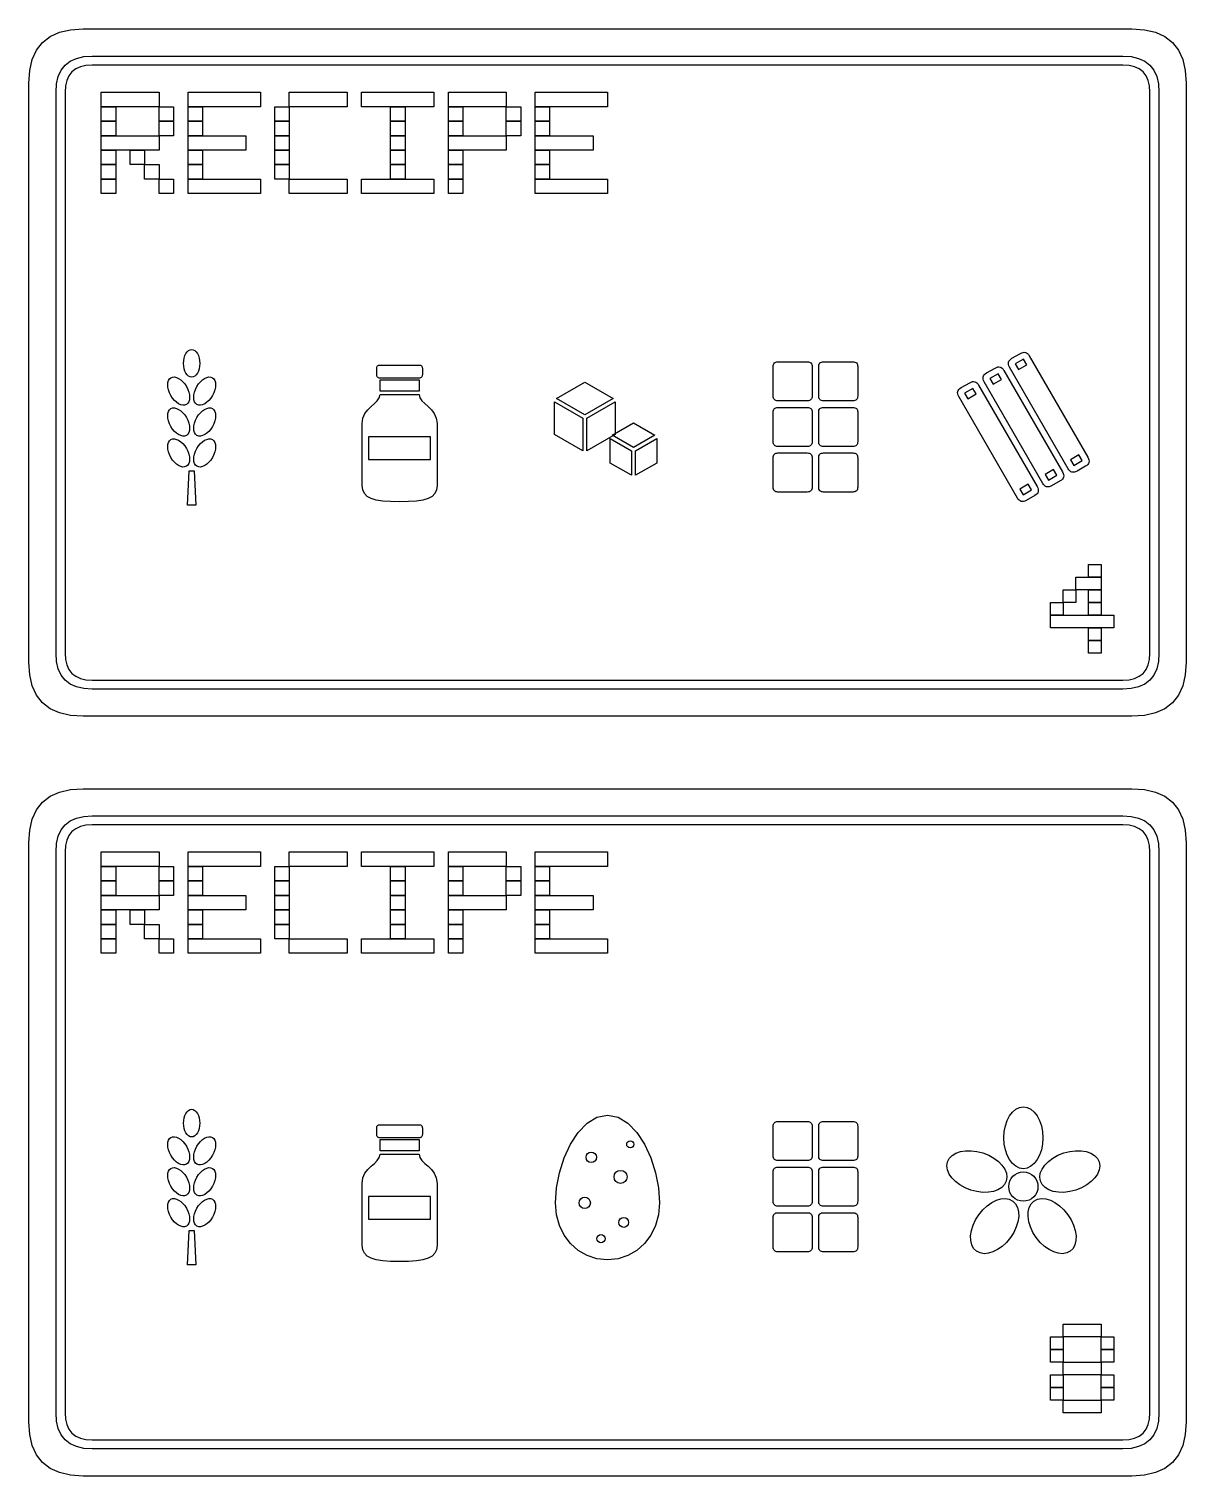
# Model space of a CAD drawing. Extents: x 4 to 272, y 4 to 252.
# Drawn here: x 208 to 272, y 172 to 252 of the extents above; entities that cross this region are included whole.
import ezdxf

# ---------------------------------------------------------------- set-up
doc = ezdxf.new("R2010")
doc.units = 0
doc.layers.add('CUT', color=1, linetype='CONTINUOUS')
doc.layers.add('RASTER', color=7, linetype='CONTINUOUS')

msp = doc.modelspace()

# ---------------------------------------------------------------- linework, layer by layer
at = {"layer": 'CUT'}
for points in [[(208, 249), (208.047, 249.703), (208.188, 250.313), (208.422, 250.828), (208.75, 251.25), (209.172, 251.578), (209.688, 251.813), (210.297, 251.953), (211, 252), (269, 252), (269.703, 251.953), (270.313, 251.813), (270.828, 251.578), (271.25, 251.25), (271.578, 250.828), (271.813, 250.313), (271.953, 249.703), (272, 249), (272, 217), (271.953, 216.297), (271.813, 215.688), (271.578, 215.172), (271.25, 214.75), (270.828, 214.422), (270.313, 214.188), (269.703, 214.047), (269, 214), (211, 214), (210.297, 214.047), (209.688, 214.188), (209.172, 214.422), (208.75, 214.75), (208.422, 215.172), (208.188, 215.688), (208.047, 216.297), (208, 217)], [(208, 207), (208.047, 207.703), (208.188, 208.313), (208.422, 208.828), (208.75, 209.25), (209.172, 209.578), (209.688, 209.813), (210.297, 209.953), (211, 210), (269, 210), (269.703, 209.953), (270.313, 209.813), (270.828, 209.578), (271.25, 209.25), (271.578, 208.828), (271.813, 208.313), (271.953, 207.703), (272, 207), (272, 175), (271.953, 174.297), (271.813, 173.688), (271.578, 173.172), (271.25, 172.75), (270.828, 172.422), (270.313, 172.188), (269.703, 172.047), (269, 172), (211, 172), (210.297, 172.047), (209.688, 172.188), (209.172, 172.422), (208.75, 172.75), (208.422, 173.172), (208.188, 173.688), (208.047, 174.297), (208, 175)]]:
    msp.add_lwpolyline(points, close=True, dxfattribs=at)
at = {"layer": 'RASTER'}
for points in [[(209.5, 248.5), (209.531, 248.969), (209.625, 249.375), (209.781, 249.719), (210, 250), (210.281, 250.219), (210.625, 250.375), (211.031, 250.469), (211.5, 250.5), (268.5, 250.5), (268.969, 250.469), (269.375, 250.375), (269.719, 250.219), (270, 250), (270.219, 249.719), (270.375, 249.375), (270.469, 248.969), (270.5, 248.5), (270.5, 217.5), (270.469, 217.031), (270.375, 216.625), (270.219, 216.281), (270, 216), (269.719, 215.781), (269.375, 215.625), (268.969, 215.531), (268.5, 215.5), (211.5, 215.5), (211.031, 215.531), (210.625, 215.625), (210.281, 215.781), (210, 216), (209.781, 216.281), (209.625, 216.625), (209.531, 217.031), (209.5, 217.5)], [(210, 248.5), (210, 217.5), (210.023, 217.148), (210.094, 216.844), (210.211, 216.586), (210.375, 216.375), (210.586, 216.211), (210.844, 216.094), (211.148, 216.023), (211.5, 216), (268.5, 216), (268.852, 216.023), (269.156, 216.094), (269.414, 216.211), (269.625, 216.375), (269.789, 216.586), (269.906, 216.844), (269.977, 217.148), (270, 217.5), (270, 248.5), (269.977, 248.852), (269.906, 249.156), (269.789, 249.414), (269.625, 249.625), (269.414, 249.789), (269.156, 249.906), (268.852, 249.977), (268.5, 250), (211.5, 250), (211.148, 249.977), (210.844, 249.906), (210.586, 249.789), (210.375, 249.625), (210.211, 249.414), (210.094, 249.156), (210.023, 248.852), (210, 248.5)], [(212, 248.5), (215.2, 248.5), (215.2, 247.7), (212, 247.7)], [(216.8, 248.5), (220.8, 248.5), (220.8, 247.7), (216.8, 247.7)], [(222.4, 248.5), (225.6, 248.5), (225.6, 247.7), (222.4, 247.7)], [(226.4, 248.5), (230.4, 248.5), (230.4, 247.7), (226.4, 247.7)], [(231.2, 248.5), (234.4, 248.5), (234.4, 247.7), (231.2, 247.7)], [(236, 248.5), (240, 248.5), (240, 247.7), (236, 247.7)], [(212, 247.7), (212.8, 247.7), (212.8, 246.9), (212, 246.9)], [(215.2, 247.7), (216, 247.7), (216, 246.9), (215.2, 246.9)], [(216.8, 247.7), (217.6, 247.7), (217.6, 246.9), (216.8, 246.9)], [(221.6, 247.7), (222.4, 247.7), (222.4, 246.9), (221.6, 246.9)], [(228, 247.7), (228.8, 247.7), (228.8, 246.9), (228, 246.9)], [(231.2, 247.7), (232, 247.7), (232, 246.9), (231.2, 246.9)], [(234.4, 247.7), (235.2, 247.7), (235.2, 246.9), (234.4, 246.9)], [(236, 247.7), (236.8, 247.7), (236.8, 246.9), (236, 246.9)], [(212, 246.9), (212.8, 246.9), (212.8, 246.1), (212, 246.1)], [(215.2, 246.9), (216, 246.9), (216, 246.1), (215.2, 246.1)], [(216.8, 246.9), (217.6, 246.9), (217.6, 246.1), (216.8, 246.1)], [(221.6, 246.9), (222.4, 246.9), (222.4, 246.1), (221.6, 246.1)], [(228, 246.9), (228.8, 246.9), (228.8, 246.1), (228, 246.1)], [(231.2, 246.9), (232, 246.9), (232, 246.1), (231.2, 246.1)], [(234.4, 246.9), (235.2, 246.9), (235.2, 246.1), (234.4, 246.1)], [(236, 246.9), (236.8, 246.9), (236.8, 246.1), (236, 246.1)], [(212, 246.1), (215.2, 246.1), (215.2, 245.3), (212, 245.3)], [(216.8, 246.1), (220, 246.1), (220, 245.3), (216.8, 245.3)], [(221.6, 246.1), (222.4, 246.1), (222.4, 245.3), (221.6, 245.3)], [(228, 246.1), (228.8, 246.1), (228.8, 245.3), (228, 245.3)], [(231.2, 246.1), (234.4, 246.1), (234.4, 245.3), (231.2, 245.3)], [(236, 246.1), (239.2, 246.1), (239.2, 245.3), (236, 245.3)], [(212, 245.3), (212.8, 245.3), (212.8, 244.5), (212, 244.5)], [(213.6, 245.3), (214.4, 245.3), (214.4, 244.5), (213.6, 244.5)], [(216.8, 245.3), (217.6, 245.3), (217.6, 244.5), (216.8, 244.5)], [(221.6, 245.3), (222.4, 245.3), (222.4, 244.5), (221.6, 244.5)], [(228, 245.3), (228.8, 245.3), (228.8, 244.5), (228, 244.5)], [(231.2, 245.3), (232, 245.3), (232, 244.5), (231.2, 244.5)], [(236, 245.3), (236.8, 245.3), (236.8, 244.5), (236, 244.5)], [(212, 244.5), (212.8, 244.5), (212.8, 243.7), (212, 243.7)], [(214.4, 244.5), (215.2, 244.5), (215.2, 243.7), (214.4, 243.7)], [(216.8, 244.5), (217.6, 244.5), (217.6, 243.7), (216.8, 243.7)], [(221.6, 244.5), (222.4, 244.5), (222.4, 243.7), (221.6, 243.7)], [(228, 244.5), (228.8, 244.5), (228.8, 243.7), (228, 243.7)], [(231.2, 244.5), (232, 244.5), (232, 243.7), (231.2, 243.7)], [(236, 244.5), (236.8, 244.5), (236.8, 243.7), (236, 243.7)], [(212, 243.7), (212.8, 243.7), (212.8, 242.9), (212, 242.9)], [(215.2, 243.7), (216, 243.7), (216, 242.9), (215.2, 242.9)], [(216.8, 243.7), (220.8, 243.7), (220.8, 242.9), (216.8, 242.9)], [(222.4, 243.7), (225.6, 243.7), (225.6, 242.9), (222.4, 242.9)], [(226.4, 243.7), (230.4, 243.7), (230.4, 242.9), (226.4, 242.9)], [(231.2, 243.7), (232, 243.7), (232, 242.9), (231.2, 242.9)], [(236, 243.7), (240, 243.7), (240, 242.9), (236, 242.9)], [(217.45, 233.51), (217.441, 233.356), (217.415, 233.212), (217.373, 233.082), (217.318, 232.969), (217.252, 232.876), (217.175, 232.805), (217.091, 232.761), (217, 232.745), (216.909, 232.761), (216.825, 232.805), (216.748, 232.876), (216.682, 232.969), (216.627, 233.082), (216.585, 233.212), (216.559, 233.356), (216.55, 233.51), (216.559, 233.664), (216.585, 233.808), (216.627, 233.938), (216.682, 234.051), (216.748, 234.144), (216.825, 234.215), (216.909, 234.259), (217, 234.275), (217.091, 234.259), (217.175, 234.215), (217.252, 234.144), (217.318, 234.051), (217.373, 233.938), (217.415, 233.808), (217.441, 233.664), (217.45, 233.51)], [(249.16, 233.33), (249.164, 233.393), (249.177, 233.448), (249.198, 233.495), (249.228, 233.533), (249.265, 233.562), (249.312, 233.583), (249.367, 233.596), (249.43, 233.6), (251.05, 233.6), (251.113, 233.596), (251.168, 233.583), (251.215, 233.562), (251.253, 233.533), (251.282, 233.495), (251.303, 233.448), (251.316, 233.393), (251.32, 233.33), (251.32, 231.71), (251.316, 231.647), (251.303, 231.592), (251.282, 231.545), (251.252, 231.508), (251.215, 231.478), (251.168, 231.457), (251.113, 231.444), (251.05, 231.44), (249.43, 231.44), (249.367, 231.444), (249.312, 231.457), (249.265, 231.478), (249.228, 231.508), (249.198, 231.545), (249.177, 231.592), (249.164, 231.647), (249.16, 231.71)], [(251.68, 233.33), (251.684, 233.393), (251.697, 233.448), (251.718, 233.495), (251.748, 233.533), (251.785, 233.562), (251.832, 233.583), (251.887, 233.596), (251.95, 233.6), (253.57, 233.6), (253.633, 233.596), (253.688, 233.583), (253.735, 233.562), (253.772, 233.533), (253.802, 233.495), (253.823, 233.448), (253.836, 233.393), (253.84, 233.33), (253.84, 231.71), (253.836, 231.647), (253.823, 231.592), (253.802, 231.545), (253.773, 231.508), (253.735, 231.478), (253.688, 231.457), (253.633, 231.444), (253.57, 231.44), (251.95, 231.44), (251.887, 231.444), (251.832, 231.457), (251.785, 231.478), (251.748, 231.508), (251.718, 231.545), (251.697, 231.592), (251.684, 231.647), (251.68, 231.71)], [(262.237, 233.301), (262.2, 233.377), (262.178, 233.449), (262.172, 233.516), (262.18, 233.58), (262.204, 233.639), (262.244, 233.694), (262.299, 233.746), (262.369, 233.793), (262.837, 234.063), (262.913, 234.1), (262.984, 234.122), (263.052, 234.129), (263.116, 234.12), (263.175, 234.096), (263.23, 234.056), (263.281, 234.001), (263.329, 233.931), (266.569, 228.319), (266.606, 228.243), (266.628, 228.171), (266.634, 228.104), (266.626, 228.04), (266.601, 227.981), (266.562, 227.926), (266.507, 227.874), (266.437, 227.827), (265.969, 227.557), (265.893, 227.52), (265.821, 227.498), (265.754, 227.491), (265.69, 227.5), (265.631, 227.524), (265.576, 227.564), (265.524, 227.619), (265.477, 227.689)], [(262.549, 233.481), (262.729, 233.169), (263.197, 233.439), (263.017, 233.751), (262.549, 233.481)], [(227.24, 233.24), (227.243, 233.282), (227.251, 233.319), (227.265, 233.35), (227.285, 233.375), (227.31, 233.395), (227.341, 233.409), (227.378, 233.417), (227.42, 233.42), (229.58, 233.42), (229.622, 233.417), (229.659, 233.409), (229.69, 233.395), (229.715, 233.375), (229.735, 233.35), (229.749, 233.319), (229.757, 233.282), (229.76, 233.24), (229.76, 232.88), (229.757, 232.838), (229.749, 232.801), (229.735, 232.77), (229.715, 232.745), (229.69, 232.725), (229.659, 232.711), (229.622, 232.703), (229.58, 232.7), (227.42, 232.7), (227.378, 232.703), (227.341, 232.711), (227.31, 232.725), (227.285, 232.745), (227.265, 232.77), (227.251, 232.801), (227.243, 232.838), (227.24, 232.88)], [(260.834, 232.491), (260.797, 232.567), (260.775, 232.639), (260.769, 232.706), (260.777, 232.77), (260.802, 232.829), (260.841, 232.884), (260.896, 232.936), (260.966, 232.983), (261.434, 233.253), (261.51, 233.29), (261.581, 233.312), (261.649, 233.319), (261.713, 233.31), (261.772, 233.286), (261.827, 233.246), (261.879, 233.191), (261.926, 233.121), (265.166, 227.509), (265.203, 227.433), (265.225, 227.361), (265.231, 227.294), (265.223, 227.23), (265.198, 227.171), (265.159, 227.116), (265.104, 227.064), (265.034, 227.017), (264.566, 226.747), (264.49, 226.71), (264.419, 226.688), (264.351, 226.681), (264.287, 226.69), (264.228, 226.714), (264.173, 226.754), (264.121, 226.809), (264.074, 226.879)], [(261.146, 232.671), (261.326, 232.359), (261.794, 232.629), (261.614, 232.941), (261.146, 232.671)], [(216.709, 232.228), (216.786, 232.073), (216.841, 231.92), (216.874, 231.771), (216.885, 231.631), (216.874, 231.504), (216.841, 231.394), (216.785, 231.304), (216.708, 231.24), (216.612, 231.205), (216.507, 231.201), (216.395, 231.228), (216.279, 231.281), (216.164, 231.361), (216.051, 231.464), (215.946, 231.588), (215.851, 231.733), (215.774, 231.887), (215.719, 232.04), (215.686, 232.189), (215.675, 232.329), (215.686, 232.456), (215.719, 232.566), (215.775, 232.656), (215.853, 232.72), (215.948, 232.755), (216.053, 232.759), (216.165, 232.732), (216.281, 232.679), (216.396, 232.599), (216.509, 232.496), (216.614, 232.372), (216.709, 232.228)], [(218.149, 231.733), (218.054, 231.588), (217.949, 231.464), (217.836, 231.361), (217.721, 231.281), (217.605, 231.228), (217.493, 231.201), (217.388, 231.205), (217.293, 231.24), (217.215, 231.304), (217.159, 231.394), (217.126, 231.504), (217.115, 231.631), (217.126, 231.771), (217.159, 231.92), (217.214, 232.073), (217.291, 232.228), (217.386, 232.372), (217.491, 232.496), (217.604, 232.599), (217.719, 232.679), (217.835, 232.732), (217.947, 232.759), (218.052, 232.755), (218.148, 232.72), (218.225, 232.656), (218.281, 232.566), (218.314, 232.456), (218.325, 232.329), (218.314, 232.189), (218.281, 232.04), (218.226, 231.887), (218.149, 231.733)], [(227.42, 232.61), (229.58, 232.61), (229.58, 231.98), (227.42, 231.98)], [(238.74, 232.466), (240.306, 231.566), (238.74, 230.666), (237.174, 231.566)], [(259.431, 231.681), (259.394, 231.757), (259.372, 231.829), (259.366, 231.896), (259.374, 231.96), (259.399, 232.019), (259.438, 232.074), (259.493, 232.126), (259.563, 232.173), (260.031, 232.443), (260.107, 232.48), (260.179, 232.502), (260.246, 232.509), (260.31, 232.5), (260.369, 232.476), (260.424, 232.436), (260.476, 232.381), (260.523, 232.311), (263.763, 226.699), (263.8, 226.623), (263.822, 226.551), (263.828, 226.484), (263.82, 226.42), (263.796, 226.361), (263.756, 226.306), (263.701, 226.254), (263.631, 226.207), (263.163, 225.937), (263.087, 225.9), (263.016, 225.878), (262.948, 225.871), (262.884, 225.88), (262.825, 225.904), (262.77, 225.944), (262.719, 225.999), (262.671, 226.069)], [(259.743, 231.861), (259.923, 231.549), (260.391, 231.819), (260.211, 232.131), (259.743, 231.861)], [(227.42, 231.8), (229.58, 231.8), (229.623, 231.612), (229.735, 231.446), (229.893, 231.287), (230.075, 231.125), (230.257, 230.946), (230.415, 230.737), (230.527, 230.486), (230.57, 230.18), (230.57, 226.76), (230.54, 226.515), (230.449, 226.316), (230.295, 226.159), (230.075, 226.04), (229.788, 225.955), (229.431, 225.899), (229.002, 225.869), (228.5, 225.86), (227.998, 225.869), (227.569, 225.899), (227.212, 225.955), (226.925, 226.04), (226.705, 226.159), (226.551, 226.316), (226.46, 226.515), (226.43, 226.76), (226.43, 230.18), (226.473, 230.486), (226.585, 230.737), (226.743, 230.946), (226.925, 231.125), (227.107, 231.287), (227.265, 231.446), (227.377, 231.612), (227.42, 231.8)], [(237.064, 231.377), (238.63, 230.477), (238.63, 228.677), (237.064, 229.577)], [(238.85, 230.477), (240.416, 231.377), (240.416, 229.577), (238.85, 228.677)], [(216.709, 230.517), (216.786, 230.363), (216.841, 230.21), (216.874, 230.061), (216.885, 229.921), (216.874, 229.794), (216.841, 229.684), (216.785, 229.594), (216.708, 229.53), (216.612, 229.495), (216.507, 229.491), (216.395, 229.518), (216.279, 229.571), (216.164, 229.651), (216.051, 229.754), (215.946, 229.878), (215.851, 230.023), (215.774, 230.177), (215.719, 230.33), (215.686, 230.479), (215.675, 230.619), (215.686, 230.746), (215.719, 230.856), (215.775, 230.946), (215.853, 231.01), (215.948, 231.045), (216.053, 231.049), (216.165, 231.022), (216.281, 230.969), (216.396, 230.889), (216.509, 230.786), (216.614, 230.662), (216.709, 230.517)], [(218.149, 230.023), (218.054, 229.878), (217.949, 229.754), (217.836, 229.651), (217.721, 229.571), (217.605, 229.518), (217.493, 229.491), (217.388, 229.495), (217.293, 229.53), (217.215, 229.594), (217.159, 229.684), (217.126, 229.794), (217.115, 229.921), (217.126, 230.061), (217.159, 230.21), (217.214, 230.363), (217.291, 230.517), (217.386, 230.662), (217.491, 230.786), (217.604, 230.889), (217.719, 230.969), (217.835, 231.022), (217.947, 231.049), (218.052, 231.045), (218.148, 231.01), (218.225, 230.946), (218.281, 230.856), (218.314, 230.746), (218.325, 230.619), (218.314, 230.479), (218.281, 230.33), (218.226, 230.177), (218.149, 230.023)], [(249.16, 230.81), (249.164, 230.873), (249.177, 230.928), (249.198, 230.975), (249.228, 231.013), (249.265, 231.042), (249.312, 231.063), (249.367, 231.076), (249.43, 231.08), (251.05, 231.08), (251.113, 231.076), (251.168, 231.063), (251.215, 231.042), (251.253, 231.013), (251.282, 230.975), (251.303, 230.928), (251.316, 230.873), (251.32, 230.81), (251.32, 229.19), (251.316, 229.127), (251.303, 229.072), (251.282, 229.025), (251.252, 228.988), (251.215, 228.958), (251.168, 228.937), (251.113, 228.924), (251.05, 228.92), (249.43, 228.92), (249.367, 228.924), (249.312, 228.937), (249.265, 228.958), (249.228, 228.988), (249.198, 229.025), (249.177, 229.072), (249.164, 229.127), (249.16, 229.19)], [(251.68, 230.81), (251.684, 230.873), (251.697, 230.928), (251.718, 230.975), (251.748, 231.013), (251.785, 231.042), (251.832, 231.063), (251.887, 231.076), (251.95, 231.08), (253.57, 231.08), (253.633, 231.076), (253.688, 231.063), (253.735, 231.042), (253.772, 231.013), (253.802, 230.975), (253.823, 230.928), (253.836, 230.873), (253.84, 230.81), (253.84, 229.19), (253.836, 229.127), (253.823, 229.072), (253.802, 229.025), (253.773, 228.988), (253.735, 228.958), (253.688, 228.937), (253.633, 228.924), (253.57, 228.92), (251.95, 228.92), (251.887, 228.924), (251.832, 228.937), (251.785, 228.958), (251.748, 228.988), (251.718, 229.025), (251.697, 229.072), (251.684, 229.127), (251.68, 229.19)], [(241.44, 230.216), (242.615, 229.541), (241.44, 228.866), (240.266, 229.541)], [(216.709, 228.808), (216.786, 228.653), (216.841, 228.5), (216.874, 228.351), (216.885, 228.211), (216.874, 228.084), (216.841, 227.974), (216.785, 227.884), (216.708, 227.82), (216.612, 227.785), (216.507, 227.781), (216.395, 227.808), (216.279, 227.861), (216.164, 227.941), (216.051, 228.044), (215.946, 228.168), (215.851, 228.313), (215.774, 228.467), (215.719, 228.62), (215.686, 228.769), (215.675, 228.909), (215.686, 229.036), (215.719, 229.146), (215.775, 229.236), (215.853, 229.3), (215.948, 229.335), (216.053, 229.339), (216.165, 229.312), (216.281, 229.259), (216.396, 229.179), (216.509, 229.076), (216.614, 228.952), (216.709, 228.808)], [(218.149, 228.313), (218.054, 228.168), (217.949, 228.044), (217.836, 227.941), (217.721, 227.861), (217.605, 227.808), (217.493, 227.781), (217.388, 227.785), (217.293, 227.82), (217.215, 227.884), (217.159, 227.974), (217.126, 228.084), (217.115, 228.211), (217.126, 228.351), (217.159, 228.5), (217.214, 228.653), (217.291, 228.808), (217.386, 228.952), (217.491, 229.076), (217.604, 229.179), (217.719, 229.259), (217.835, 229.312), (217.947, 229.339), (218.052, 229.335), (218.148, 229.3), (218.225, 229.236), (218.281, 229.146), (218.314, 229.036), (218.325, 228.909), (218.314, 228.769), (218.281, 228.62), (218.226, 228.467), (218.149, 228.313)], [(226.79, 229.46), (226.79, 228.2), (230.21, 228.2), (230.21, 229.46), (226.79, 229.46)], [(240.156, 229.352), (241.33, 228.677), (241.33, 227.327), (240.156, 228.002)], [(241.55, 228.677), (242.724, 229.352), (242.724, 228.002), (241.55, 227.327)], [(249.16, 228.29), (249.164, 228.353), (249.177, 228.408), (249.198, 228.455), (249.228, 228.493), (249.265, 228.522), (249.312, 228.543), (249.367, 228.556), (249.43, 228.56), (251.05, 228.56), (251.113, 228.556), (251.168, 228.543), (251.215, 228.522), (251.253, 228.493), (251.282, 228.455), (251.303, 228.408), (251.316, 228.353), (251.32, 228.29), (251.32, 226.67), (251.316, 226.607), (251.303, 226.552), (251.282, 226.505), (251.252, 226.468), (251.215, 226.438), (251.168, 226.417), (251.113, 226.404), (251.05, 226.4), (249.43, 226.4), (249.367, 226.404), (249.312, 226.417), (249.265, 226.438), (249.228, 226.468), (249.198, 226.505), (249.177, 226.552), (249.164, 226.607), (249.16, 226.67)], [(251.68, 228.29), (251.684, 228.353), (251.697, 228.408), (251.718, 228.455), (251.748, 228.493), (251.785, 228.522), (251.832, 228.543), (251.887, 228.556), (251.95, 228.56), (253.57, 228.56), (253.633, 228.556), (253.688, 228.543), (253.735, 228.522), (253.772, 228.493), (253.802, 228.455), (253.823, 228.408), (253.836, 228.353), (253.84, 228.29), (253.84, 226.67), (253.836, 226.607), (253.823, 226.552), (253.802, 226.505), (253.773, 226.468), (253.735, 226.438), (253.688, 226.417), (253.633, 226.404), (253.57, 226.4), (251.95, 226.4), (251.887, 226.404), (251.832, 226.417), (251.785, 226.438), (251.748, 226.468), (251.718, 226.505), (251.697, 226.552), (251.684, 226.607), (251.68, 226.67)], [(265.609, 228.181), (265.789, 227.869), (266.257, 228.139), (266.077, 228.451), (265.609, 228.181)], [(216.865, 227.57), (217.135, 227.57), (217.225, 225.68), (216.775, 225.68)], [(264.206, 227.371), (264.386, 227.059), (264.854, 227.329), (264.674, 227.641), (264.206, 227.371)], [(262.803, 226.561), (262.983, 226.249), (263.451, 226.519), (263.271, 226.831), (262.803, 226.561)], [(266.6, 222.4), (267.3, 222.4), (267.3, 221.7), (266.6, 221.7)], [(265.9, 221.7), (267.3, 221.7), (267.3, 221), (265.9, 221)], [(265.2, 221), (265.9, 221), (265.9, 220.3), (265.2, 220.3)], [(266.6, 221), (267.3, 221), (267.3, 220.3), (266.6, 220.3)], [(264.5, 220.3), (265.2, 220.3), (265.2, 219.6), (264.5, 219.6)], [(266.6, 220.3), (267.3, 220.3), (267.3, 219.6), (266.6, 219.6)], [(264.5, 219.6), (268, 219.6), (268, 218.9), (264.5, 218.9)], [(266.6, 218.9), (267.3, 218.9), (267.3, 218.2), (266.6, 218.2)], [(266.6, 218.2), (267.3, 218.2), (267.3, 217.5), (266.6, 217.5)], [(209.5, 206.5), (209.531, 206.969), (209.625, 207.375), (209.781, 207.719), (210, 208), (210.281, 208.219), (210.625, 208.375), (211.031, 208.469), (211.5, 208.5), (268.5, 208.5), (268.969, 208.469), (269.375, 208.375), (269.719, 208.219), (270, 208), (270.219, 207.719), (270.375, 207.375), (270.469, 206.969), (270.5, 206.5), (270.5, 175.5), (270.469, 175.031), (270.375, 174.625), (270.219, 174.281), (270, 174), (269.719, 173.781), (269.375, 173.625), (268.969, 173.531), (268.5, 173.5), (211.5, 173.5), (211.031, 173.531), (210.625, 173.625), (210.281, 173.781), (210, 174), (209.781, 174.281), (209.625, 174.625), (209.531, 175.031), (209.5, 175.5)], [(210, 206.5), (210, 175.5), (210.023, 175.148), (210.094, 174.844), (210.211, 174.586), (210.375, 174.375), (210.586, 174.211), (210.844, 174.094), (211.148, 174.023), (211.5, 174), (268.5, 174), (268.852, 174.023), (269.156, 174.094), (269.414, 174.211), (269.625, 174.375), (269.789, 174.586), (269.906, 174.844), (269.977, 175.148), (270, 175.5), (270, 206.5), (269.977, 206.852), (269.906, 207.156), (269.789, 207.414), (269.625, 207.625), (269.414, 207.789), (269.156, 207.906), (268.852, 207.977), (268.5, 208), (211.5, 208), (211.148, 207.977), (210.844, 207.906), (210.586, 207.789), (210.375, 207.625), (210.211, 207.414), (210.094, 207.156), (210.023, 206.852), (210, 206.5)], [(212, 206.5), (215.2, 206.5), (215.2, 205.7), (212, 205.7)], [(216.8, 206.5), (220.8, 206.5), (220.8, 205.7), (216.8, 205.7)], [(222.4, 206.5), (225.6, 206.5), (225.6, 205.7), (222.4, 205.7)], [(226.4, 206.5), (230.4, 206.5), (230.4, 205.7), (226.4, 205.7)], [(231.2, 206.5), (234.4, 206.5), (234.4, 205.7), (231.2, 205.7)], [(236, 206.5), (240, 206.5), (240, 205.7), (236, 205.7)], [(212, 205.7), (212.8, 205.7), (212.8, 204.9), (212, 204.9)], [(215.2, 205.7), (216, 205.7), (216, 204.9), (215.2, 204.9)], [(216.8, 205.7), (217.6, 205.7), (217.6, 204.9), (216.8, 204.9)], [(221.6, 205.7), (222.4, 205.7), (222.4, 204.9), (221.6, 204.9)], [(228, 205.7), (228.8, 205.7), (228.8, 204.9), (228, 204.9)], [(231.2, 205.7), (232, 205.7), (232, 204.9), (231.2, 204.9)], [(234.4, 205.7), (235.2, 205.7), (235.2, 204.9), (234.4, 204.9)], [(236, 205.7), (236.8, 205.7), (236.8, 204.9), (236, 204.9)], [(212, 204.9), (212.8, 204.9), (212.8, 204.1), (212, 204.1)], [(215.2, 204.9), (216, 204.9), (216, 204.1), (215.2, 204.1)], [(216.8, 204.9), (217.6, 204.9), (217.6, 204.1), (216.8, 204.1)], [(221.6, 204.9), (222.4, 204.9), (222.4, 204.1), (221.6, 204.1)], [(228, 204.9), (228.8, 204.9), (228.8, 204.1), (228, 204.1)], [(231.2, 204.9), (232, 204.9), (232, 204.1), (231.2, 204.1)], [(234.4, 204.9), (235.2, 204.9), (235.2, 204.1), (234.4, 204.1)], [(236, 204.9), (236.8, 204.9), (236.8, 204.1), (236, 204.1)], [(212, 204.1), (215.2, 204.1), (215.2, 203.3), (212, 203.3)], [(216.8, 204.1), (220, 204.1), (220, 203.3), (216.8, 203.3)], [(221.6, 204.1), (222.4, 204.1), (222.4, 203.3), (221.6, 203.3)], [(228, 204.1), (228.8, 204.1), (228.8, 203.3), (228, 203.3)], [(231.2, 204.1), (234.4, 204.1), (234.4, 203.3), (231.2, 203.3)], [(236, 204.1), (239.2, 204.1), (239.2, 203.3), (236, 203.3)], [(212, 203.3), (212.8, 203.3), (212.8, 202.5), (212, 202.5)], [(213.6, 203.3), (214.4, 203.3), (214.4, 202.5), (213.6, 202.5)], [(216.8, 203.3), (217.6, 203.3), (217.6, 202.5), (216.8, 202.5)], [(221.6, 203.3), (222.4, 203.3), (222.4, 202.5), (221.6, 202.5)], [(228, 203.3), (228.8, 203.3), (228.8, 202.5), (228, 202.5)], [(231.2, 203.3), (232, 203.3), (232, 202.5), (231.2, 202.5)], [(236, 203.3), (236.8, 203.3), (236.8, 202.5), (236, 202.5)], [(212, 202.5), (212.8, 202.5), (212.8, 201.7), (212, 201.7)], [(214.4, 202.5), (215.2, 202.5), (215.2, 201.7), (214.4, 201.7)], [(216.8, 202.5), (217.6, 202.5), (217.6, 201.7), (216.8, 201.7)], [(221.6, 202.5), (222.4, 202.5), (222.4, 201.7), (221.6, 201.7)], [(228, 202.5), (228.8, 202.5), (228.8, 201.7), (228, 201.7)], [(231.2, 202.5), (232, 202.5), (232, 201.7), (231.2, 201.7)], [(236, 202.5), (236.8, 202.5), (236.8, 201.7), (236, 201.7)], [(212, 201.7), (212.8, 201.7), (212.8, 200.9), (212, 200.9)], [(215.2, 201.7), (216, 201.7), (216, 200.9), (215.2, 200.9)], [(216.8, 201.7), (220.8, 201.7), (220.8, 200.9), (216.8, 200.9)], [(222.4, 201.7), (225.6, 201.7), (225.6, 200.9), (222.4, 200.9)], [(226.4, 201.7), (230.4, 201.7), (230.4, 200.9), (226.4, 200.9)], [(231.2, 201.7), (232, 201.7), (232, 200.9), (231.2, 200.9)], [(236, 201.7), (240, 201.7), (240, 200.9), (236, 200.9)], [(217.45, 191.51), (217.441, 191.356), (217.415, 191.212), (217.373, 191.082), (217.318, 190.969), (217.252, 190.876), (217.175, 190.805), (217.091, 190.761), (217, 190.745), (216.909, 190.761), (216.825, 190.805), (216.748, 190.876), (216.682, 190.969), (216.627, 191.082), (216.585, 191.212), (216.559, 191.356), (216.55, 191.51), (216.559, 191.664), (216.585, 191.808), (216.627, 191.938), (216.682, 192.051), (216.748, 192.144), (216.825, 192.215), (216.909, 192.259), (217, 192.275), (217.091, 192.259), (217.175, 192.215), (217.252, 192.144), (217.318, 192.051), (217.373, 191.938), (217.415, 191.808), (217.441, 191.664), (217.45, 191.51)], [(264.08, 190.7), (264.058, 190.355), (263.995, 190.034), (263.896, 189.744), (263.764, 189.491), (263.604, 189.282), (263.42, 189.124), (263.218, 189.025), (263, 188.99), (262.782, 189.025), (262.58, 189.124), (262.396, 189.282), (262.236, 189.491), (262.104, 189.744), (262.005, 190.034), (261.942, 190.355), (261.92, 190.7), (261.942, 191.045), (262.005, 191.366), (262.104, 191.656), (262.236, 191.909), (262.396, 192.118), (262.58, 192.276), (262.782, 192.375), (263, 192.41), (263.218, 192.375), (263.42, 192.276), (263.604, 192.118), (263.764, 191.909), (263.896, 191.656), (263.995, 191.366), (264.058, 191.045), (264.08, 190.7)], [(227.24, 191.24), (227.243, 191.282), (227.251, 191.319), (227.265, 191.35), (227.285, 191.375), (227.31, 191.395), (227.341, 191.409), (227.378, 191.417), (227.42, 191.42), (229.58, 191.42), (229.622, 191.417), (229.659, 191.409), (229.69, 191.395), (229.715, 191.375), (229.735, 191.35), (229.749, 191.319), (229.757, 191.282), (229.76, 191.24), (229.76, 190.88), (229.757, 190.838), (229.749, 190.801), (229.735, 190.77), (229.715, 190.745), (229.69, 190.725), (229.659, 190.711), (229.622, 190.703), (229.58, 190.7), (227.42, 190.7), (227.378, 190.703), (227.341, 190.711), (227.31, 190.725), (227.285, 190.745), (227.265, 190.77), (227.251, 190.801), (227.243, 190.838), (227.24, 190.88)], [(240, 191.96), (240.589, 191.84), (241.133, 191.504), (241.623, 190.992), (242.048, 190.34), (242.396, 189.587), (242.658, 188.771), (242.823, 187.929), (242.88, 187.1), (242.823, 186.448), (242.658, 185.848), (242.396, 185.312), (242.048, 184.85), (241.623, 184.472), (241.133, 184.189), (240.589, 184.012), (240, 183.95), (239.411, 184.012), (238.867, 184.189), (238.377, 184.472), (237.953, 184.85), (237.604, 185.312), (237.342, 185.848), (237.177, 186.448), (237.12, 187.1), (237.177, 187.929), (237.342, 188.771), (237.604, 189.587), (237.953, 190.34), (238.377, 190.992), (238.867, 191.504), (239.411, 191.84), (240, 191.96)], [(249.16, 191.33), (249.164, 191.393), (249.177, 191.448), (249.198, 191.495), (249.228, 191.533), (249.265, 191.562), (249.312, 191.583), (249.367, 191.596), (249.43, 191.6), (251.05, 191.6), (251.113, 191.596), (251.168, 191.583), (251.215, 191.562), (251.253, 191.533), (251.282, 191.495), (251.303, 191.448), (251.316, 191.393), (251.32, 191.33), (251.32, 189.71), (251.316, 189.647), (251.303, 189.592), (251.282, 189.545), (251.252, 189.508), (251.215, 189.478), (251.168, 189.457), (251.113, 189.444), (251.05, 189.44), (249.43, 189.44), (249.367, 189.444), (249.312, 189.457), (249.265, 189.478), (249.228, 189.508), (249.198, 189.545), (249.177, 189.592), (249.164, 189.647), (249.16, 189.71)], [(251.68, 191.33), (251.684, 191.393), (251.697, 191.448), (251.718, 191.495), (251.748, 191.533), (251.785, 191.562), (251.832, 191.583), (251.887, 191.596), (251.95, 191.6), (253.57, 191.6), (253.633, 191.596), (253.688, 191.583), (253.735, 191.562), (253.772, 191.533), (253.802, 191.495), (253.823, 191.448), (253.836, 191.393), (253.84, 191.33), (253.84, 189.71), (253.836, 189.647), (253.823, 189.592), (253.802, 189.545), (253.773, 189.508), (253.735, 189.478), (253.688, 189.457), (253.633, 189.444), (253.57, 189.44), (251.95, 189.44), (251.887, 189.444), (251.832, 189.457), (251.785, 189.478), (251.748, 189.508), (251.718, 189.545), (251.697, 189.592), (251.684, 189.647), (251.68, 189.71)], [(216.709, 190.228), (216.786, 190.073), (216.841, 189.92), (216.874, 189.771), (216.885, 189.631), (216.874, 189.504), (216.841, 189.394), (216.785, 189.304), (216.708, 189.24), (216.612, 189.205), (216.507, 189.201), (216.395, 189.228), (216.279, 189.281), (216.164, 189.361), (216.051, 189.464), (215.946, 189.588), (215.851, 189.733), (215.774, 189.887), (215.719, 190.04), (215.686, 190.189), (215.675, 190.329), (215.686, 190.456), (215.719, 190.566), (215.775, 190.656), (215.853, 190.72), (215.948, 190.755), (216.053, 190.759), (216.165, 190.732), (216.281, 190.679), (216.396, 190.599), (216.509, 190.496), (216.614, 190.372), (216.709, 190.228)], [(218.149, 189.733), (218.054, 189.588), (217.949, 189.464), (217.836, 189.361), (217.721, 189.281), (217.605, 189.228), (217.493, 189.201), (217.388, 189.205), (217.293, 189.24), (217.215, 189.304), (217.159, 189.394), (217.126, 189.504), (217.115, 189.631), (217.126, 189.771), (217.159, 189.92), (217.214, 190.073), (217.291, 190.228), (217.386, 190.372), (217.491, 190.496), (217.604, 190.599), (217.719, 190.679), (217.835, 190.732), (217.947, 190.759), (218.052, 190.755), (218.148, 190.72), (218.225, 190.656), (218.281, 190.566), (218.314, 190.456), (218.325, 190.329), (218.314, 190.189), (218.281, 190.04), (218.226, 189.887), (218.149, 189.733)], [(227.42, 190.61), (229.58, 190.61), (229.58, 189.98), (227.42, 189.98)], [(227.42, 189.8), (229.58, 189.8), (229.623, 189.612), (229.735, 189.446), (229.893, 189.287), (230.075, 189.125), (230.257, 188.946), (230.415, 188.737), (230.527, 188.486), (230.57, 188.18), (230.57, 184.76), (230.54, 184.515), (230.449, 184.316), (230.295, 184.159), (230.075, 184.04), (229.788, 183.955), (229.431, 183.899), (229.002, 183.869), (228.5, 183.86), (227.998, 183.869), (227.569, 183.899), (227.212, 183.955), (226.925, 184.04), (226.705, 184.159), (226.551, 184.316), (226.46, 184.515), (226.43, 184.76), (226.43, 188.18), (226.473, 188.486), (226.585, 188.737), (226.743, 188.946), (226.925, 189.125), (227.107, 189.287), (227.265, 189.446), (227.377, 189.612), (227.42, 189.8)], [(260.766, 189.861), (261.087, 189.734), (261.373, 189.575), (261.618, 189.391), (261.818, 189.187), (261.967, 188.97), (262.061, 188.747), (262.093, 188.524), (262.058, 188.306), (261.958, 188.11), (261.801, 187.948), (261.594, 187.822), (261.346, 187.734), (261.065, 187.687), (260.758, 187.682), (260.433, 187.722), (260.098, 187.807), (259.777, 187.935), (259.492, 188.094), (259.246, 188.278), (259.046, 188.482), (258.897, 188.698), (258.804, 188.921), (258.772, 189.145), (258.806, 189.363), (258.906, 189.559), (259.064, 189.721), (259.27, 189.847), (259.518, 189.934), (259.8, 189.982), (260.107, 189.986), (260.431, 189.947), (260.766, 189.861)], [(265.902, 187.807), (265.567, 187.722), (265.242, 187.682), (264.935, 187.687), (264.654, 187.734), (264.406, 187.822), (264.199, 187.948), (264.042, 188.11), (263.942, 188.306), (263.907, 188.524), (263.939, 188.747), (264.033, 188.97), (264.182, 189.187), (264.382, 189.391), (264.627, 189.575), (264.913, 189.734), (265.234, 189.861), (265.569, 189.947), (265.893, 189.986), (266.2, 189.982), (266.482, 189.934), (266.73, 189.847), (266.936, 189.721), (267.094, 189.559), (267.194, 189.363), (267.228, 189.145), (267.196, 188.921), (267.103, 188.698), (266.954, 188.482), (266.754, 188.278), (266.508, 188.094), (266.223, 187.935), (265.902, 187.807)], [(216.709, 188.517), (216.786, 188.363), (216.841, 188.21), (216.874, 188.061), (216.885, 187.921), (216.874, 187.794), (216.841, 187.684), (216.785, 187.594), (216.708, 187.53), (216.612, 187.495), (216.507, 187.491), (216.395, 187.518), (216.279, 187.571), (216.164, 187.651), (216.051, 187.754), (215.946, 187.878), (215.851, 188.023), (215.774, 188.177), (215.719, 188.33), (215.686, 188.479), (215.675, 188.619), (215.686, 188.746), (215.719, 188.856), (215.775, 188.946), (215.853, 189.01), (215.948, 189.045), (216.053, 189.049), (216.165, 189.022), (216.281, 188.969), (216.396, 188.889), (216.509, 188.786), (216.614, 188.662), (216.709, 188.517)], [(218.149, 188.023), (218.054, 187.878), (217.949, 187.754), (217.836, 187.651), (217.721, 187.571), (217.605, 187.518), (217.493, 187.491), (217.388, 187.495), (217.293, 187.53), (217.215, 187.594), (217.159, 187.684), (217.126, 187.794), (217.115, 187.921), (217.126, 188.061), (217.159, 188.21), (217.214, 188.363), (217.291, 188.517), (217.386, 188.662), (217.491, 188.786), (217.604, 188.889), (217.719, 188.969), (217.835, 189.022), (217.947, 189.049), (218.052, 189.045), (218.148, 189.01), (218.225, 188.946), (218.281, 188.856), (218.314, 188.746), (218.325, 188.619), (218.314, 188.479), (218.281, 188.33), (218.226, 188.177), (218.149, 188.023)], [(249.16, 188.81), (249.164, 188.873), (249.177, 188.928), (249.198, 188.975), (249.228, 189.013), (249.265, 189.042), (249.312, 189.063), (249.367, 189.076), (249.43, 189.08), (251.05, 189.08), (251.113, 189.076), (251.168, 189.063), (251.215, 189.042), (251.253, 189.013), (251.282, 188.975), (251.303, 188.928), (251.316, 188.873), (251.32, 188.81), (251.32, 187.19), (251.316, 187.127), (251.303, 187.072), (251.282, 187.025), (251.252, 186.988), (251.215, 186.958), (251.168, 186.937), (251.113, 186.924), (251.05, 186.92), (249.43, 186.92), (249.367, 186.924), (249.312, 186.937), (249.265, 186.958), (249.228, 186.988), (249.198, 187.025), (249.177, 187.072), (249.164, 187.127), (249.16, 187.19)], [(251.68, 188.81), (251.684, 188.873), (251.697, 188.928), (251.718, 188.975), (251.748, 189.013), (251.785, 189.042), (251.832, 189.063), (251.887, 189.076), (251.95, 189.08), (253.57, 189.08), (253.633, 189.076), (253.688, 189.063), (253.735, 189.042), (253.772, 189.013), (253.802, 188.975), (253.823, 188.928), (253.836, 188.873), (253.84, 188.81), (253.84, 187.19), (253.836, 187.127), (253.823, 187.072), (253.802, 187.025), (253.773, 186.988), (253.735, 186.958), (253.688, 186.937), (253.633, 186.924), (253.57, 186.92), (251.95, 186.92), (251.887, 186.924), (251.832, 186.937), (251.785, 186.958), (251.748, 186.988), (251.718, 187.025), (251.697, 187.072), (251.684, 187.127), (251.68, 187.19)], [(216.709, 186.808), (216.786, 186.653), (216.841, 186.5), (216.874, 186.351), (216.885, 186.211), (216.874, 186.084), (216.841, 185.974), (216.785, 185.884), (216.708, 185.82), (216.612, 185.785), (216.507, 185.781), (216.395, 185.808), (216.279, 185.861), (216.164, 185.941), (216.051, 186.044), (215.946, 186.168), (215.851, 186.313), (215.774, 186.467), (215.719, 186.62), (215.686, 186.769), (215.675, 186.909), (215.686, 187.036), (215.719, 187.146), (215.775, 187.236), (215.853, 187.3), (215.948, 187.335), (216.053, 187.339), (216.165, 187.312), (216.281, 187.259), (216.396, 187.179), (216.509, 187.076), (216.614, 186.952), (216.709, 186.808)], [(218.149, 186.313), (218.054, 186.168), (217.949, 186.044), (217.836, 185.941), (217.721, 185.861), (217.605, 185.808), (217.493, 185.781), (217.388, 185.785), (217.293, 185.82), (217.215, 185.884), (217.159, 185.974), (217.126, 186.084), (217.115, 186.211), (217.126, 186.351), (217.159, 186.5), (217.214, 186.653), (217.291, 186.808), (217.386, 186.952), (217.491, 187.076), (217.604, 187.179), (217.719, 187.259), (217.835, 187.312), (217.947, 187.339), (218.052, 187.335), (218.148, 187.3), (218.225, 187.236), (218.281, 187.146), (218.314, 187.036), (218.325, 186.909), (218.314, 186.769), (218.281, 186.62), (218.226, 186.467), (218.149, 186.313)], [(226.79, 187.46), (226.79, 186.2), (230.21, 186.2), (230.21, 187.46), (226.79, 187.46)], [(260.539, 186.45), (260.76, 186.716), (260.999, 186.939), (261.25, 187.116), (261.506, 187.243), (261.758, 187.318), (261.999, 187.337), (262.222, 187.299), (262.418, 187.199), (262.574, 187.043), (262.679, 186.843), (262.735, 186.608), (262.742, 186.345), (262.699, 186.063), (262.609, 185.769), (262.472, 185.473), (262.287, 185.181), (262.066, 184.915), (261.827, 184.692), (261.576, 184.516), (261.32, 184.389), (261.068, 184.314), (260.827, 184.294), (260.604, 184.332), (260.408, 184.432), (260.252, 184.588), (260.147, 184.788), (260.091, 185.023), (260.084, 185.286), (260.126, 185.569), (260.217, 185.862), (260.354, 186.159), (260.539, 186.45)], [(263.713, 185.181), (263.528, 185.473), (263.391, 185.769), (263.301, 186.063), (263.258, 186.345), (263.265, 186.608), (263.321, 186.843), (263.426, 187.043), (263.582, 187.199), (263.778, 187.299), (264.001, 187.337), (264.242, 187.318), (264.494, 187.243), (264.75, 187.116), (265.001, 186.939), (265.24, 186.716), (265.461, 186.45), (265.646, 186.159), (265.783, 185.862), (265.874, 185.569), (265.916, 185.286), (265.909, 185.023), (265.853, 184.788), (265.748, 184.588), (265.592, 184.432), (265.396, 184.332), (265.173, 184.294), (264.932, 184.314), (264.68, 184.389), (264.424, 184.516), (264.173, 184.692), (263.934, 184.915), (263.713, 185.181)], [(249.16, 186.29), (249.164, 186.353), (249.177, 186.408), (249.198, 186.455), (249.228, 186.493), (249.265, 186.522), (249.312, 186.543), (249.367, 186.556), (249.43, 186.56), (251.05, 186.56), (251.113, 186.556), (251.168, 186.543), (251.215, 186.522), (251.253, 186.493), (251.282, 186.455), (251.303, 186.408), (251.316, 186.353), (251.32, 186.29), (251.32, 184.67), (251.316, 184.607), (251.303, 184.552), (251.282, 184.505), (251.252, 184.468), (251.215, 184.438), (251.168, 184.417), (251.113, 184.404), (251.05, 184.4), (249.43, 184.4), (249.367, 184.404), (249.312, 184.417), (249.265, 184.438), (249.228, 184.468), (249.198, 184.505), (249.177, 184.552), (249.164, 184.607), (249.16, 184.67)], [(251.68, 186.29), (251.684, 186.353), (251.697, 186.408), (251.718, 186.455), (251.748, 186.493), (251.785, 186.522), (251.832, 186.543), (251.887, 186.556), (251.95, 186.56), (253.57, 186.56), (253.633, 186.556), (253.688, 186.543), (253.735, 186.522), (253.772, 186.493), (253.802, 186.455), (253.823, 186.408), (253.836, 186.353), (253.84, 186.29), (253.84, 184.67), (253.836, 184.607), (253.823, 184.552), (253.802, 184.505), (253.773, 184.468), (253.735, 184.438), (253.688, 184.417), (253.633, 184.404), (253.57, 184.4), (251.95, 184.4), (251.887, 184.404), (251.832, 184.417), (251.785, 184.438), (251.748, 184.468), (251.718, 184.505), (251.697, 184.552), (251.684, 184.607), (251.68, 184.67)], [(216.865, 185.57), (217.135, 185.57), (217.225, 183.68), (216.775, 183.68)], [(265.2, 180.4), (267.3, 180.4), (267.3, 179.7), (265.2, 179.7)], [(264.5, 179.7), (265.2, 179.7), (265.2, 179), (264.5, 179)], [(267.3, 179.7), (268, 179.7), (268, 179), (267.3, 179)], [(264.5, 179), (265.2, 179), (265.2, 178.3), (264.5, 178.3)], [(267.3, 179), (268, 179), (268, 178.3), (267.3, 178.3)], [(265.2, 178.3), (267.3, 178.3), (267.3, 177.6), (265.2, 177.6)], [(264.5, 177.6), (265.2, 177.6), (265.2, 176.9), (264.5, 176.9)], [(264.5, 176.9), (265.2, 176.9), (265.2, 176.2), (264.5, 176.2)], [(267.3, 177.6), (268, 177.6), (268, 176.9), (267.3, 176.9)], [(267.3, 176.9), (268, 176.9), (268, 176.2), (267.3, 176.2)], [(265.2, 176.2), (267.3, 176.2), (267.3, 175.5), (265.2, 175.5)]]:
    msp.add_lwpolyline(points, close=True, dxfattribs=at)
for centre, radius in [((241.26, 190.34), 0.198), ((239.1, 189.62), 0.288), ((240.72, 188.54), 0.36), ((263, 188), 0.81), ((238.74, 187.1), 0.315), ((240.9, 186.02), 0.27), ((239.64, 185.12), 0.225)]:
    msp.add_circle(centre, radius, dxfattribs=at)

doc.saveas('drawing.dxf')
